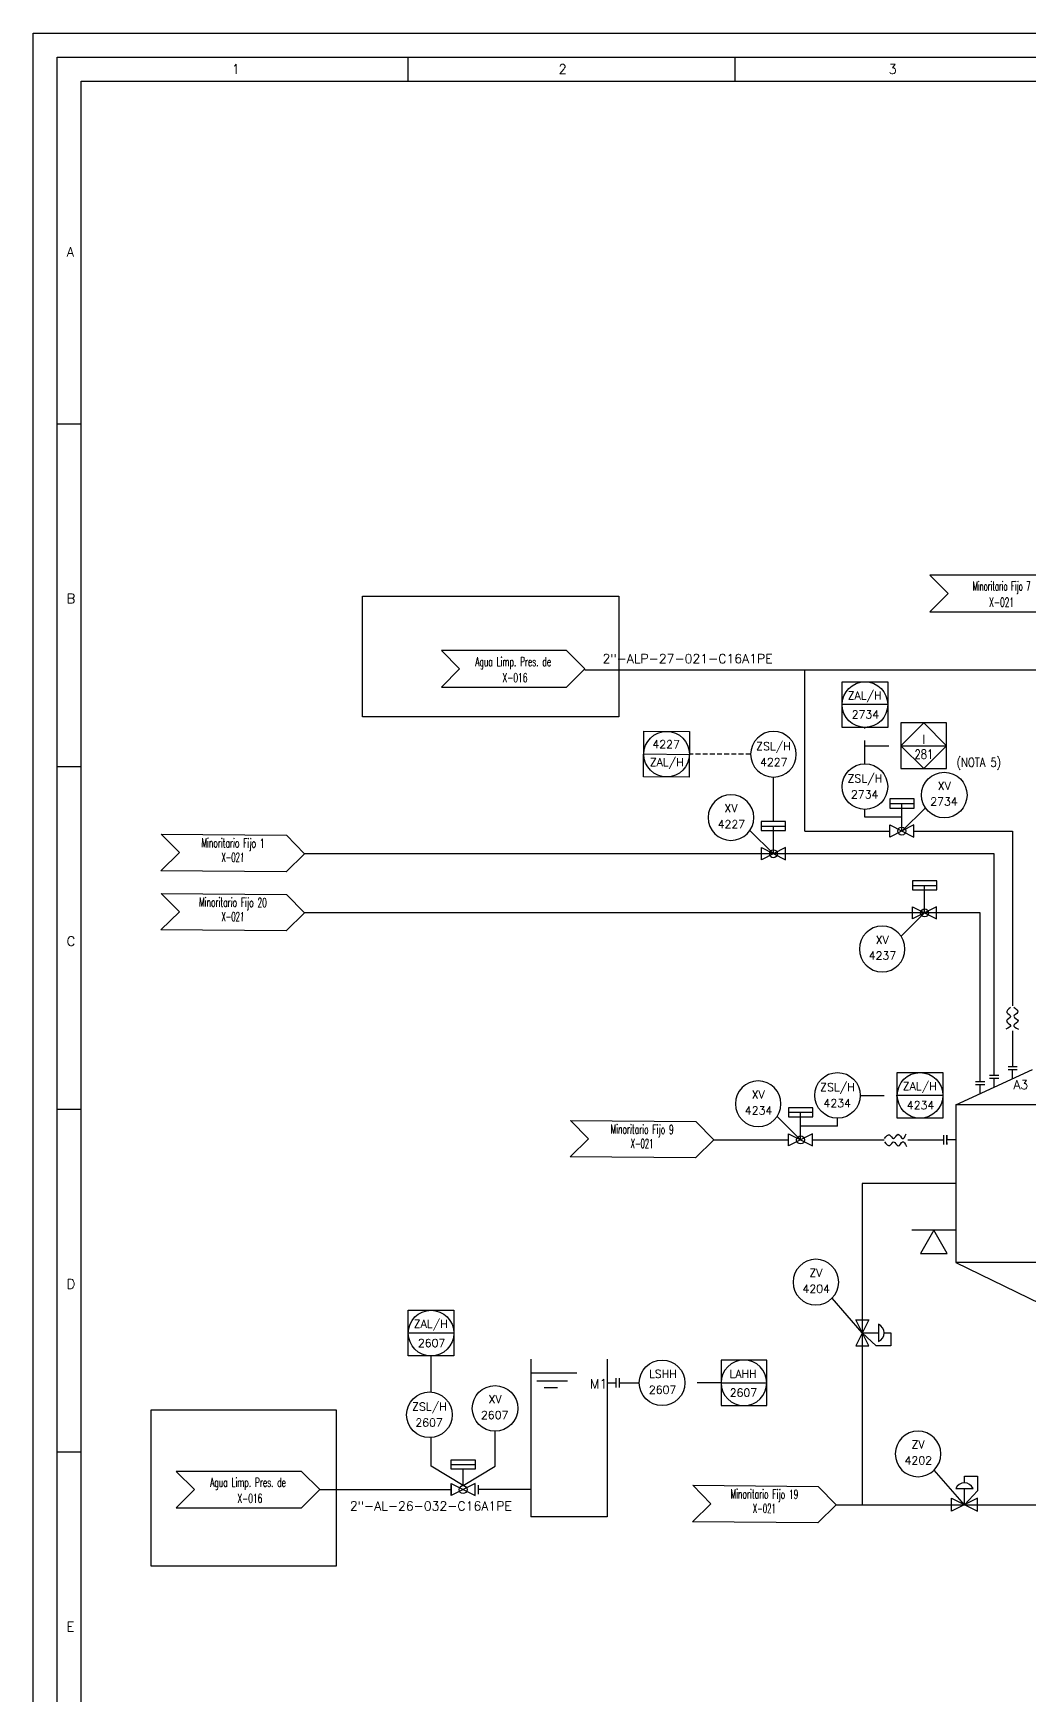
# Model space of a CAD drawing. Header units: millimetres. Extents: x 19 to 439, y 15 to 312.
# Drawn here: x 18.7 to 122.9, y 138.1 to 311.9 of the extents above; entities that cross this region are included whole.
import ezdxf
from ezdxf.enums import TextEntityAlignment as Align

# ---------------------------------------------------------------- set-up
doc = ezdxf.new("R2010")
doc.units = ezdxf.units.MM
doc.linetypes.add('TRAZOS', pattern=[0.75, 0.5, -0.25])
for name, color, linetype in [('CAJETIN', 1, 'Continuous'), ('CONEXION INTRUMENTOS', 1, 'Continuous'), ('EQUIPOS', 5, 'Continuous'), ('FORMATO', 7, 'Continuous'), ('INSTRUMENTOS', 1, 'Continuous'), ('TEX', 7, 'Continuous'), ('TEXTO-INSTRUMENTACION', 7, 'Continuous'), ('TEXTO-VALVULAS Y ACCESORIOS', 7, 'Continuous'), ('TUBERIA', 5, 'Continuous'), ('VALVULAS Y ACCESORIOS', 1, 'Continuous')]:
    doc.layers.add(name, color=color, linetype=linetype)
doc.styles.add('PY', font='ROMANS.shx')
doc.styles.add('PY1', font='ROMANS.shx', dxfattribs={"width": 0.8})
doc.styles.add('TXT', font='txt')
doc.linetypes.add('SEÑAL_MECANICA2', pattern='A,4.411183,["o",PY,S=4.130212,R=360,X=0,Y=-1.374288],0.588817,-0.374158,["",PY,S=2,R=360,X=0,Y=-0.688262],-2.183682', length=7.55784)

# ---------------------------------------------------------------- blocks, each defined once
blk = doc.blocks.new('MARCO-A1')
at = {"layer": 'FORMATO', "color": 5}
for p, q in [((78.42, 589), (78.42, 584)), ((146.83, 589), (146.83, 584)), ((5, 512.25), (10, 512.25)), ((5, 440.5), (10, 440.5)), ((5, 368.75), (10, 368.75)), ((5, 297), (10, 297))]:
    blk.add_line(p, q, dxfattribs=at)
at = {"layer": 'FORMATO', "color": 1}
blk.add_lwpolyline([(0, 594), (841, 594), (841, 0), (0, 0)], close=True, dxfattribs=at)
at = {"layer": 'FORMATO', "color": 5}
blk.add_lwpolyline([(5, 589), (836, 589), (836, 5), (5, 5)], close=True, dxfattribs=at)
at = {"layer": 'FORMATO', "color": 8, "linetype": 'Continuous'}
blk.add_lwpolyline([(10, 584), (831, 584), (831, 10), (10, 10)], close=True, dxfattribs=at)
at = {"layer": 'FORMATO', "color": 1, "style": 'PY'}
for s, p in [('1', (41.52, 585.5)), ('2', (109.93, 585.5)), ('3', (178.99, 585.5)), ('A', (7, 547.25)), ('B', (7, 474.67)), ('C', (7, 402.92)), ('D', (7, 331.17)), ('E', (7, 259.42))]:
    blk.add_text(s, height=2, dxfattribs=at).set_placement(p)
blk = doc.blocks.new('BANDERA DE FLUJO')
at = {"layer": 'TEX', "color": 1, "ltscale": 0.1, "flags": 128}
blk.add_lwpolyline([(-4, 4), (-31.46, 4), (-27.46, 0), (-31.46, -4), (-4, -4), (0, 0)], close=True, dxfattribs=at)
at = {"layer": 'TEX', "style": 'PY1', "width": 0.8}
for tag, p in [('ETIQUETA-LINEA-1', (-15.73, 0.61)), ('ETIQUETA-LINEA-2', (-15.73, -2.91))]:
    blk.add_attdef(tag, text='', height=2, dxfattribs=at).set_placement(p, align=Align.CENTER)
blk = doc.blocks.new('VALV GLOB-V')
at = {"layer": 'INSTRUMENTOS', "color": 1, "flags": 128}
blk.add_lwpolyline([(5.7, -1.43), (5.7, 1.43), (0, -1.43), (0, 1.43)], close=True, dxfattribs=at)
at = {"layer": 'INSTRUMENTOS', "color": 1}
blk.add_circle((2.85, 0), 0.95, dxfattribs=at)
at = {"layer": 'INSTRUMENTOS', "color": 7, "linetype": 'SEÑAL_MECANICA2', "style": 'PY'}
blk.add_attdef('REF.', text='', height=2, dxfattribs=at).set_placement((3, -3.37), align=Align.MIDDLE)
blk = doc.blocks.new('SEÑAL CIR')
at = {"color": 1}
blk.add_circle((0, 5.7), 5.7, dxfattribs=at)
at = {"layer": 'INSTRUMENTOS', "linetype": 'Continuous', "style": 'PY', "flags": 4}
for p in [(0.18, 6.94), (0.13, 2.95)]:
    blk.add_attdef('---', text='', height=2, dxfattribs=at).set_placement(p, align=Align.CENTER)
blk = doc.blocks.new('SEÑAL CIRCU MARCO')
at = {"color": 1, "linetype": 'Continuous', "ltscale": 0.5}
blk.add_line((5.7, 5.7), (-5.7, 5.7), dxfattribs=at)
at = {"color": 1, "flags": 128}
blk.add_lwpolyline([(5.7, 0), (-5.7, 0), (-5.7, 11.4), (5.7, 11.4)], close=True, dxfattribs=at)
at = {"color": 1}
blk.add_circle((0, 5.7), 5.7, dxfattribs=at)
at = {"style": 'PY'}
for tag, p in [('XXX', (0.18, 7.98)), ('YYY', (0.13, 3.24))]:
    blk.add_attdef(tag, text='', height=2, dxfattribs=at).set_placement(p, align=Align.MIDDLE)
blk = doc.blocks.new('SECUENCIA PROGRAMADA EN SISTEMA DE CONTROL PLC')
at = {"layer": 'INSTRUMENTOS'}
blk.add_line((-5, 5), (5, 5), dxfattribs=at)
at = {"layer": 'INSTRUMENTOS', "flags": 128}
for points in [[(0, 0), (-5, 5), (0, 10), (5, 5)], [(-5, 0), (5, 0), (5, 10), (-5, 10)]]:
    blk.add_lwpolyline(points, close=True, dxfattribs=at)
at = {"layer": 'TEXTO-INSTRUMENTACION', "linetype": 'Continuous', "style": 'PY1', "width": 0.8}
for tag, p in [('XXX', (0.01, 6.43)), ('YYY', (0.01, 3.17))]:
    blk.add_attdef(tag, text='', height=2, dxfattribs=at).set_placement(p, align=Align.MIDDLE_CENTER)
blk = doc.blocks.new('VALV. AUTORREG. EN VAL')
at = {"layer": 'VALVULAS Y ACCESORIOS'}
blk.add_line((0.95, 3.55), (4.75, 3.55), dxfattribs=at)
at = {"layer": 'VALVULAS Y ACCESORIOS', "flags": 128}
blk.add_lwpolyline([(2.85, 4.81), (2.85, 6.27), (5.68, 6.27), (5.68, 3.03), (2.85, 0), (2.85, 3.55)], dxfattribs=at)
blk.add_lwpolyline([(5.7, -1.43), (5.7, 1.43), (0, -1.43), (0, 1.43)], close=True, dxfattribs=at)
at = {"layer": 'VALVULAS Y ACCESORIOS'}
blk.add_arc((2.85, 2.74), 2.06, 22.9957, 157.0043, dxfattribs=at)
at = {"layer": 'TEXTO-VALVULAS Y ACCESORIOS', "linetype": 'Continuous', "style": 'PY1', "width": 0.8}
blk.add_attdef('REF.', text='', height=2, dxfattribs=at).set_placement((3.12, -3.07), align=Align.MIDDLE)

msp = doc.modelspace()

# ---------------------------------------------------------------- linework, layer by layer
at = {"color": 1, "linetype": 'TRAZOS'}
for p, q in [((93.7, 236.54), (87.3, 236.54)), ((114.2, 196.71), (114.2, 195.76))]:
    msp.add_line(p, q, dxfattribs=at)
at = {"color": 1}
for p, q in [((109.51, 228.52), (111.98, 230.94)), ((96.09, 226.15), (93.62, 228.58)), ((121.09, 228.52), (121.09, 210.24)), ((111.88, 219.96), (109.42, 217.53)), ((121.09, 207.63), (121.09, 203.9)), ((98.93, 196.23), (96.46, 198.66)), ((110.15, 196.24), (113.88, 196.24)), ((79.98, 170.83), (82.07, 170.83))]:
    msp.add_line(p, q, dxfattribs=at)
for p, q in [((115.15, 186.79), (110.55, 186.79)), ((70.74, 171.87), (75.55, 171.87)), ((71.35, 171.05), (74.56, 171.05)), ((72.14, 170.33), (73.53, 170.33))]:
    msp.add_line(p, q)
at = {"color": 2}
for points in [[(53.15, 253.06), (79.92, 253.06), (79.92, 240.46), (53.15, 240.46)], [(31.06, 167.99), (50.38, 167.99), (50.38, 151.67), (31.06, 151.67)]]:
    msp.add_lwpolyline(points, close=True, dxfattribs=at)
msp.add_lwpolyline([(114.26, 184.34), (112.85, 186.79), (111.44, 184.34)], close=True)
for points in [[(120.88, 210.08), (120.49, 209.53), (120.88, 209.14), (120.44, 208.64), (120.88, 208.2), (120.39, 207.8)], [(121.21, 210.1), (121.61, 209.55), (121.21, 209.16), (121.66, 208.66), (121.21, 208.22), (121.71, 207.82)], [(107.69, 196.36), (108.23, 196.76), (108.63, 196.36), (109.12, 196.81), (109.57, 196.36), (109.96, 196.86)], [(107.71, 196.03), (108.25, 195.64), (108.65, 196.03), (109.14, 195.59), (109.59, 196.03), (109.98, 195.54)]]:
    msp.add_spline(points, degree=3, dxfattribs=at)
at = {"layer": 'CAJETIN', "color": 1, "linetype": 'TRAZOS', "ltscale": 5}
for p, q in [((105.65, 235.5), (105.65, 239.35)), ((105.65, 237.43), (109.42, 237.43)), ((105.17, 200.88), (109.03, 200.88)), ((90.61, 170.83), (86.83, 170.83))]:
    msp.add_line(p, q, dxfattribs=at)
at = {"layer": 'CONEXION INTRUMENTOS', "linetype": 'Continuous'}
for p, q in [((99.36, 228.52), (99.36, 245.39)), ((96.09, 229.51), (96.09, 234.16)), ((105.65, 229.96), (105.65, 230.78)), ((109.51, 229.96), (105.65, 229.96)), ((99.36, 228.52), (108.25, 228.52)), ((110.76, 228.52), (121.09, 228.52)), ((102.78, 197.67), (102.78, 198.5)), ((102.78, 197.67), (98.93, 197.67)), ((89.85, 196.23), (97.67, 196.23)), ((100.18, 196.23), (107.66, 196.23)), ((105.37, 176.04), (102.21, 179.67)), ((116.05, 158.08), (112.88, 161.71)), ((102.64, 158.08), (105.37, 158.08))]:
    msp.add_line(p, q, dxfattribs=at)
for points in [[(51.78, 226.15), (47.09, 226.15)], [(119.15, 203.01), (119.15, 226.15), (51.78, 226.15)], [(51.78, 219.96), (47.09, 219.96)], [(117.69, 202.33), (117.69, 219.96), (51.78, 219.96)], [(115.15, 191.66), (105.37, 191.66), (105.37, 158.08), (175.07, 158.08), (175.07, 177.82)]]:
    msp.add_lwpolyline(points, dxfattribs=at)
at = {"layer": 'EQUIPOS'}
for p, q in [((115.15, 199.9), (123.16, 203.59)), ((139.18, 199.9), (115.15, 199.9)), ((115.15, 199.9), (115.15, 183.41)), ((139.18, 183.41), (115.15, 183.41)), ((115.15, 183.41), (126.54, 177.87)), ((70.74, 173.31), (70.74, 156.83)), ((78.71, 173.31), (78.71, 156.83)), ((78.71, 156.83), (70.74, 156.83))]:
    msp.add_line(p, q, dxfattribs=at)
at = {"layer": 'TUBERIA', "color": 1, "linetype": 'Continuous'}
for p, q in [((76.38, 245.39), (178, 245.39)), ((60.3, 169.87), (60.3, 173.64)), ((66.99, 162.11), (66.99, 165.77)), ((60.31, 162.11), (60.31, 165.11)), ((63.65, 160.08), (60.31, 162.11)), ((62.39, 162.3), (64.9, 162.3)), ((63.65, 160.08), (66.99, 162.11)), ((63.65, 160.08), (63.65, 161.8)), ((62.39, 160.14), (62.39, 159.19)), ((65.22, 160.14), (65.22, 159.19)), ((48.67, 159.66), (62.39, 159.66)), ((70.74, 159.66), (65.22, 159.66))]:
    msp.add_line(p, q, dxfattribs=at)
at = {"layer": 'TUBERIA', "linetype": 'Continuous'}
for p, q in [((121.09, 202.64), (121.09, 203.58)), ((117.69, 201.07), (117.69, 202.02)), ((119.15, 201.75), (119.15, 202.69)), ((115.15, 196.24), (114.2, 196.24)), ((78.71, 170.83), (79.66, 170.83))]:
    msp.add_line(p, q, dxfattribs=at)
at = {"layer": 'TUBERIA', "color": 1, "linetype": 'Continuous'}
msp.add_lwpolyline([(62.39, 161.8), (62.39, 162.79), (64.9, 162.79), (64.9, 161.8)], close=True, dxfattribs=at)
at = {"layer": 'VALVULAS Y ACCESORIOS'}
for p, q in [((108.24, 231.4), (110.78, 231.4)), ((109.51, 228.52), (109.51, 231.4)), ((94.81, 229.04), (97.36, 229.04)), ((96.09, 226.15), (96.09, 229.04)), ((110.61, 222.84), (113.16, 222.84)), ((111.88, 219.96), (111.88, 222.84)), ((97.66, 199.11), (100.2, 199.11)), ((98.93, 196.23), (98.93, 199.11))]:
    msp.add_line(p, q, dxfattribs=at)
at = {"layer": 'VALVULAS Y ACCESORIOS', "ltscale": 0.1}
for p, q in [((120.61, 203.9), (121.56, 203.9)), ((120.61, 203.9), (121.56, 203.9)), ((120.61, 203.58), (121.56, 203.58)), ((117.21, 202.33), (118.17, 202.33)), ((117.21, 202.33), (118.17, 202.33)), ((117.21, 202.02), (118.17, 202.02)), ((118.68, 203.01), (119.63, 203.01)), ((118.68, 203.01), (119.63, 203.01)), ((118.68, 202.69), (119.63, 202.69)), ((113.88, 195.76), (113.88, 196.71)), ((114.2, 195.76), (114.2, 196.71)), ((79.66, 170.35), (79.66, 171.3)), ((79.98, 170.35), (79.98, 171.3))]:
    msp.add_line(p, q, dxfattribs=at)
at = {"layer": 'VALVULAS Y ACCESORIOS', "flags": 128}
for points in [[(108.24, 231.88), (108.24, 230.92), (110.78, 230.92), (110.78, 231.88)], [(94.81, 229.51), (94.81, 228.56), (97.36, 228.56), (97.36, 229.51)], [(110.61, 223.31), (110.61, 222.36), (113.16, 222.36), (113.16, 223.31)], [(97.66, 199.59), (97.66, 198.64), (100.2, 198.64), (100.2, 199.59)]]:
    msp.add_lwpolyline(points, close=True, dxfattribs=at)

# ---------------------------------------------------------------- block references
at = {"xscale": 0.499409123998651, "yscale": 0.499409123998651, "zscale": 0.499409123998651}
msp.add_blockref('MARCO-A1', (18.72, 15.28), dxfattribs=at)
ref = msp.add_blockref('BANDERA DE FLUJO', (127.44, 253.36), dxfattribs=dict(xscale=0.4768831266174857, yscale=0.4768831266174857, zscale=0.4768831266174857))
ref.add_attrib('ETIQUETA-LINEA-1', 'Minoritario Fijo 7', dxfattribs={"layer": 'TEX', "height": 0.9538, "style": 'PY1', "width": 0.55}).set_placement((119.94, 253.65), align=Align.CENTER)
ref.add_attrib('ETIQUETA-LINEA-2', 'X-021', dxfattribs={"layer": 'TEX', "height": 0.954, "style": 'PY1', "width": 0.6}).set_placement((119.94, 251.97), align=Align.CENTER)
ref = msp.add_blockref('BANDERA DE FLUJO', (76.38, 245.47), dxfattribs=dict(xscale=0.4768831266174857, yscale=0.4768831266174857, zscale=0.4768831266174857))
ref.add_attrib('ETIQUETA-LINEA-1', 'Agua Limp. Pres. de', dxfattribs={"layer": 'TEX', "height": 0.9538, "style": 'PY1', "width": 0.6}).set_placement((68.88, 245.76), align=Align.CENTER)
ref.add_attrib('ETIQUETA-LINEA-2', ' X-016', dxfattribs={"layer": 'TEX', "height": 0.954, "style": 'PY1', "width": 0.6}).set_placement((68.88, 244.08), align=Align.CENTER)
ref = msp.add_blockref('SEÑAL CIRCU MARCO', (105.65, 239.35), dxfattribs=dict(xscale=0.4182741903562706, yscale=0.4182741903562706, zscale=0.4182741903562706))
ref.add_attrib('XXX', 'ZAL/H', dxfattribs={"height": 0.837, "style": 'PY'}).set_placement((105.62, 242.63), align=Align.MIDDLE)
ref.add_attrib('YYY', '2734', dxfattribs={"height": 0.837, "style": 'PY'}).set_placement((105.7, 240.71), align=Align.MIDDLE)
at = {"color": 1, "linetype": 'TRAZOS'}
ref = msp.add_blockref('SEÑAL CIRCU MARCO', (84.94, 238.94), dxfattribs=dict(at, xscale=0.4182741903562705, yscale=0.4182741903562705, zscale=0.4182741903562705, rotation=179.5321341912135))
ref.add_attrib('XXX', 'ZAL/H', dxfattribs={"color": 2, "height": 0.837, "rotation": 359.5321, "style": 'PY'}).set_placement((84.94, 235.66), align=Align.MIDDLE)
ref.add_attrib('YYY', '4227', dxfattribs={"color": 2, "height": 0.837, "rotation": 359.5321, "style": 'PY'}).set_placement((84.87, 237.59), align=Align.MIDDLE)
ref = msp.add_blockref('SEÑAL CIR', (96.09, 234.16), dxfattribs=dict(at, xscale=-0.4182741903562706, yscale=0.4182741903561622, zscale=0.4182741903561967))
ref.add_attrib('---', 'ZSL/H', dxfattribs={"layer": 'INSTRUMENTOS', "color": 2, "linetype": 'Continuous', "height": 0.837, "style": 'PY'}).set_placement((96.09, 236.97), align=Align.CENTER)
ref.add_attrib('---', '4227', dxfattribs={"layer": 'INSTRUMENTOS', "color": 2, "linetype": 'Continuous', "height": 0.837, "style": 'PY'}).set_placement((96.12, 235.3), align=Align.CENTER)
ref = msp.add_blockref('SECUENCIA PROGRAMADA EN SISTEMA DE CONTROL PLC', (111.8, 235.04), dxfattribs=dict(xscale=0.4774027370117956, yscale=0.4774027370117956, zscale=0.4774027370117956))
ref.add_attrib('XXX', 'I', dxfattribs={"layer": 'TEXTO-INSTRUMENTACION', "linetype": 'Continuous', "height": 0.955, "style": 'TXT'}).set_placement((111.81, 238.11), align=Align.MIDDLE_CENTER)
ref.add_attrib('YYY', '281', dxfattribs={"layer": 'TEXTO-INSTRUMENTACION', "linetype": 'Continuous', "height": 0.955, "style": 'PY1', "width": 0.8}).set_placement((111.81, 236.55), align=Align.MIDDLE_CENTER)
at = {"linetype": 'Continuous'}
ref = msp.add_blockref('SEÑAL CIR', (105.65, 230.78), dxfattribs=dict(at, xscale=0.4182741903562706, yscale=0.4182741903562706, zscale=0.4182741903562706))
ref.add_attrib('---', 'ZSL/H', dxfattribs={"layer": 'INSTRUMENTOS', "color": 7, "linetype": 'Continuous', "height": 0.837, "style": 'PY'}).set_placement((105.65, 233.6), align=Align.CENTER)
ref.add_attrib('---', '2734', dxfattribs={"layer": 'INSTRUMENTOS', "color": 7, "linetype": 'Continuous', "height": 0.837, "style": 'PY'}).set_placement((105.62, 231.93), align=Align.CENTER)
ref = msp.add_blockref('SEÑAL CIR', (113.94, 229.9), dxfattribs=dict(at, xscale=0.4182741903562706, yscale=0.4182741903562706, zscale=0.4182741903562706))
ref.add_attrib('---', 'XV', dxfattribs={"layer": 'INSTRUMENTOS', "color": 7, "linetype": 'Continuous', "height": 0.837, "style": 'PY'}).set_placement((113.94, 232.84), align=Align.CENTER)
ref.add_attrib('---', '2734', dxfattribs={"layer": 'INSTRUMENTOS', "color": 7, "linetype": 'Continuous', "height": 0.837, "style": 'PY'}).set_placement((113.91, 231.18), align=Align.CENTER)
ref = msp.add_blockref('SEÑAL CIR', (91.65, 227.54), dxfattribs=dict(at, xscale=-0.4182741903562706, yscale=0.4182741903561622, zscale=0.4182741903561967))
ref.add_attrib('---', 'XV', dxfattribs={"layer": 'INSTRUMENTOS', "color": 7, "linetype": 'Continuous', "height": 0.837, "style": 'PY'}).set_placement((91.65, 230.48), align=Align.CENTER)
ref.add_attrib('---', '4227', dxfattribs={"layer": 'INSTRUMENTOS', "color": 7, "linetype": 'Continuous', "height": 0.837, "style": 'PY'}).set_placement((91.69, 228.81), align=Align.CENTER)
at = {"color": 1, "linetype": 'TRAZOS'}
ref = msp.add_blockref('BANDERA DE FLUJO', (47.09, 226.15), dxfattribs=dict(at, xscale=-0.4768831266174857, yscale=0.4768831266174857, zscale=0.4768831266174857, rotation=179.5321341912154))
ref.add_attrib('ETIQUETA-LINEA-1', 'X-021', dxfattribs={"layer": 'TEX', "height": 0.954, "rotation": 359.5321, "style": 'PY1', "width": 0.55}).set_placement((39.58, 225.29), align=Align.CENTER)
ref.add_attrib('ETIQUETA-LINEA-2', 'Minoritario Fijo 1', dxfattribs={"layer": 'TEX', "height": 0.9538, "rotation": 359.5321, "style": 'PY1', "width": 0.6}).set_placement((39.59, 226.79), align=Align.CENTER)
at = {"linetype": 'Continuous'}
for name, p, xscale, yscale, zscale in [('VALV GLOB-V', (108.25, 228.52), 0.4402886214275962, 0.4402886214275962, 0.4402886214275962), ('VALV GLOB-V', (94.83, 226.15), 0.4402886214275962, 0.4402886214275962, 0.4402886214275962), ('VALV GLOB-V', (110.63, 219.96), 0.4402886214275962, 0.4402886214275962, 0.4402886214275962), ('VALV GLOB-V', (97.67, 196.23), 0.4402886214275962, 0.4402886214275962, 0.4402886214275962), ('VALV. AUTORREG. EN VAL', (114.69, 158.08), 0.4768831266174857, 0.4768831266174857, 0.4768831266174857)]:
    msp.add_blockref(name, p, dxfattribs=dict(at, xscale=xscale, yscale=yscale, zscale=zscale))
at = {"color": 1, "linetype": 'TRAZOS'}
ref = msp.add_blockref('BANDERA DE FLUJO', (47.09, 219.96), dxfattribs=dict(at, xscale=-0.4768831266174857, yscale=0.4768831266174857, zscale=0.4768831266174857, rotation=179.5321341912154))
ref.add_attrib('ETIQUETA-LINEA-1', 'X-021', dxfattribs={"layer": 'TEX', "height": 0.954, "rotation": 359.5321, "style": 'PY1', "width": 0.55}).set_placement((39.58, 219.09), align=Align.CENTER)
ref.add_attrib('ETIQUETA-LINEA-2', 'Minoritario Fijo 20', dxfattribs={"layer": 'TEX', "height": 0.9538, "rotation": 359.5321, "style": 'PY1', "width": 0.6}).set_placement((39.59, 220.59), align=Align.CENTER)
at = {"linetype": 'Continuous'}
ref = msp.add_blockref('SEÑAL CIR', (107.45, 213.8), dxfattribs=dict(at, xscale=-0.4182741903562706, yscale=0.4182741903562706, zscale=0.4182741903562706))
ref.add_attrib('---', 'XV', dxfattribs={"layer": 'INSTRUMENTOS', "color": 7, "linetype": 'Continuous', "height": 0.837, "style": 'PY'}).set_placement((107.45, 216.74), align=Align.CENTER)
ref.add_attrib('---', '4237', dxfattribs={"layer": 'INSTRUMENTOS', "color": 7, "linetype": 'Continuous', "height": 0.837, "style": 'PY'}).set_placement((107.48, 215.07), align=Align.CENTER)
ref = msp.add_blockref('SEÑAL CIR', (94.49, 197.62), dxfattribs=dict(at, xscale=-0.4182741903562706, yscale=0.4182741903561622, zscale=0.4182741903561967))
ref.add_attrib('---', 'XV', dxfattribs={"layer": 'INSTRUMENTOS', "color": 7, "linetype": 'Continuous', "height": 0.837, "style": 'PY'}).set_placement((94.49, 200.55), align=Align.CENTER)
ref.add_attrib('---', '4234', dxfattribs={"layer": 'INSTRUMENTOS', "color": 7, "linetype": 'Continuous', "height": 0.837, "style": 'PY'}).set_placement((94.53, 198.89), align=Align.CENTER)
ref = msp.add_blockref('SEÑAL CIR', (102.78, 198.5), dxfattribs=dict(at, xscale=0.4182741903562706, yscale=0.4182741903562706, zscale=0.4182741903562706))
ref.add_attrib('---', 'ZSL/H', dxfattribs={"layer": 'INSTRUMENTOS', "color": 7, "linetype": 'Continuous', "height": 0.837, "style": 'PY'}).set_placement((102.78, 201.32), align=Align.CENTER)
ref.add_attrib('---', '4234', dxfattribs={"layer": 'INSTRUMENTOS', "color": 7, "linetype": 'Continuous', "height": 0.837, "style": 'PY'}).set_placement((102.75, 199.65), align=Align.CENTER)
ref = msp.add_blockref('SEÑAL CIRCU MARCO', (111.41, 198.5), dxfattribs=dict(xscale=0.4182741903562706, yscale=0.4182741903562706, zscale=0.4182741903562706))
ref.add_attrib('XXX', 'ZAL/H', dxfattribs={"height": 0.837, "style": 'PY'}).set_placement((111.38, 201.78), align=Align.MIDDLE)
ref.add_attrib('YYY', '4234', dxfattribs={"height": 0.837, "style": 'PY'}).set_placement((111.46, 199.85), align=Align.MIDDLE)
at = {"color": 1, "linetype": 'TRAZOS'}
ref = msp.add_blockref('BANDERA DE FLUJO', (89.85, 196.23), dxfattribs=dict(at, xscale=-0.4768831266174857, yscale=0.4768831266174857, zscale=0.4768831266174857, rotation=179.5321341912154))
ref.add_attrib('ETIQUETA-LINEA-1', 'X-021', dxfattribs={"layer": 'TEX', "height": 0.954, "rotation": 359.5321, "style": 'PY1', "width": 0.55}).set_placement((82.35, 195.37), align=Align.CENTER)
ref.add_attrib('ETIQUETA-LINEA-2', 'Minoritario Fijo 9', dxfattribs={"layer": 'TEX', "height": 0.9538, "rotation": 359.5321, "style": 'PY1', "width": 0.6}).set_placement((82.36, 196.86), align=Align.CENTER)
at = {"linetype": 'Continuous'}
ref = msp.add_blockref('SEÑAL CIR', (100.52, 178.97), dxfattribs=dict(at, xscale=-0.4182741903562706, yscale=0.4182741903561622, zscale=0.4182741903561967))
ref.add_attrib('---', 'ZV', dxfattribs={"layer": 'INSTRUMENTOS', "color": 2, "linetype": 'Continuous', "height": 0.837, "style": 'PY'}).set_placement((100.52, 181.91), align=Align.CENTER)
ref.add_attrib('---', '4204', dxfattribs={"layer": 'INSTRUMENTOS', "color": 2, "linetype": 'Continuous', "height": 0.837, "style": 'PY'}).set_placement((100.56, 180.24), align=Align.CENTER)
at = {"linetype": 'Continuous', "xscale": 0.4768831266174857, "yscale": 0.4768831266174857, "zscale": 0.4768831266174857, "rotation": 270}
msp.add_blockref('VALV. AUTORREG. EN VAL', (105.37, 177.4), dxfattribs=at)
at = {"linetype": 'Continuous'}
ref = msp.add_blockref('SEÑAL CIR', (84.45, 168.44), dxfattribs=dict(at, xscale=0.4182741903561622, yscale=0.4182741903561622, zscale=0.4182741903561622))
ref.add_attrib('---', 'LSHH', dxfattribs={"layer": 'INSTRUMENTOS', "color": 7, "linetype": 'Continuous', "height": 0.837, "style": 'PY'}).set_placement((84.53, 171.34), align=Align.CENTER)
ref.add_attrib('---', '2607', dxfattribs={"layer": 'INSTRUMENTOS', "color": 7, "linetype": 'Continuous', "height": 0.837, "style": 'PY'}).set_placement((84.5, 169.68), align=Align.CENTER)
ref = msp.add_blockref('SEÑAL CIRCU MARCO', (93, 168.44), dxfattribs=dict(xscale=-0.4186024831818341, yscale=0.4186024831817256, zscale=0.4186024831817918))
ref.add_attrib('XXX', 'LAHH', dxfattribs={"height": 0.837, "style": 'PY'}).set_placement((92.92, 171.78), align=Align.MIDDLE)
ref.add_attrib('YYY', '2607', dxfattribs={"height": 0.837, "style": 'PY'}).set_placement((92.95, 169.8), align=Align.MIDDLE)
ref = msp.add_blockref('SEÑAL CIR', (111.2, 161.01), dxfattribs=dict(at, xscale=-0.4182741903562706, yscale=0.4182741903561622, zscale=0.4182741903561967))
ref.add_attrib('---', 'ZV', dxfattribs={"layer": 'INSTRUMENTOS', "color": 2, "linetype": 'Continuous', "height": 0.837, "style": 'PY'}).set_placement((111.2, 163.95), align=Align.CENTER)
ref.add_attrib('---', '4202', dxfattribs={"layer": 'INSTRUMENTOS', "color": 2, "linetype": 'Continuous', "height": 0.837, "style": 'PY'}).set_placement((111.23, 162.29), align=Align.CENTER)
ref = msp.add_blockref('BANDERA DE FLUJO', (48.67, 159.66), dxfattribs=dict(xscale=0.4768831266174857, yscale=0.4768831266174857, zscale=0.4768831266174857))
ref.add_attrib('ETIQUETA-LINEA-1', 'Agua Limp. Pres. de', dxfattribs={"layer": 'TEX', "height": 0.9538, "style": 'PY1', "width": 0.6}).set_placement((41.17, 159.95), align=Align.CENTER)
ref.add_attrib('ETIQUETA-LINEA-2', ' X-016', dxfattribs={"layer": 'TEX', "height": 0.954, "style": 'PY1', "width": 0.6}).set_placement((41.17, 158.27), align=Align.CENTER)
at = {"color": 1, "linetype": 'TRAZOS'}
ref = msp.add_blockref('BANDERA DE FLUJO', (102.64, 158.08), dxfattribs=dict(at, xscale=-0.4768831266174857, yscale=0.4768831266174857, zscale=0.4768831266174857, rotation=179.5321341912154))
ref.add_attrib('ETIQUETA-LINEA-1', 'X-021', dxfattribs={"layer": 'TEX', "height": 0.954, "rotation": 359.5321, "style": 'PY1', "width": 0.55}).set_placement((95.13, 157.22), align=Align.CENTER)
ref.add_attrib('ETIQUETA-LINEA-2', 'Minoritario Fijo 19', dxfattribs={"layer": 'TEX', "height": 0.9538, "rotation": 359.5321, "style": 'PY1', "width": 0.6}).set_placement((95.14, 158.72), align=Align.CENTER)
at = {"layer": 'TUBERIA', "color": 1, "linetype": 'Continuous'}
ref = msp.add_blockref('SEÑAL CIRCU MARCO', (60.3, 173.64), dxfattribs=dict(at, xscale=0.4182741903562706, yscale=0.4182741903562706, zscale=0.4182741903562706))
ref.add_attrib('XXX', 'ZAL/H', dxfattribs={"layer": '0', "color": 2, "height": 0.837, "style": 'PY'}).set_placement((60.27, 176.92), align=Align.MIDDLE)
ref.add_attrib('YYY', '2607', dxfattribs={"layer": '0', "color": 2, "height": 0.837, "style": 'PY'}).set_placement((60.36, 174.99), align=Align.MIDDLE)
ref = msp.add_blockref('SEÑAL CIR', (66.99, 165.77), dxfattribs=dict(at, xscale=0.4182741903562706, yscale=0.4182741903562706, zscale=0.4182741903562706))
ref.add_attrib('---', 'XV', dxfattribs={"layer": 'INSTRUMENTOS', "color": 2, "linetype": 'Continuous', "height": 0.837, "style": 'PY'}).set_placement((66.99, 168.71), align=Align.CENTER)
ref.add_attrib('---', '2607', dxfattribs={"layer": 'INSTRUMENTOS', "color": 2, "linetype": 'Continuous', "height": 0.837, "style": 'PY'}).set_placement((66.95, 167.04), align=Align.CENTER)
ref = msp.add_blockref('SEÑAL CIR', (60.13, 165.1), dxfattribs=dict(at, xscale=0.4182741903562706, yscale=0.4182741903562706, zscale=0.4182741903562706))
ref.add_attrib('---', 'ZSL/H', dxfattribs={"layer": 'INSTRUMENTOS', "color": 2, "linetype": 'Continuous', "height": 0.837, "style": 'PY'}).set_placement((60.13, 167.92), align=Align.CENTER)
ref.add_attrib('---', '2607', dxfattribs={"layer": 'INSTRUMENTOS', "color": 2, "linetype": 'Continuous', "height": 0.837, "style": 'PY'}).set_placement((60.09, 166.25), align=Align.CENTER)
at = {"layer": 'TUBERIA', "color": 1, "linetype": 'Continuous', "xscale": 0.440288621427542, "yscale": 0.440288621427542, "zscale": 0.440288621427542}
msp.add_blockref('VALV GLOB-V', (62.39, 159.66), dxfattribs=at)

# ---------------------------------------------------------------- texts
at = {"layer": 'TEX', "color": 7, "insert": (117.56, 235.54), "char_height": 0.954, "width": 13.6406, "attachment_point": 5, "style": 'PY1'}
msp.add_mtext('(NOTA 5)', dxfattribs=at)
at = {"layer": 'TEXTO-VALVULAS Y ACCESORIOS', "style": 'PY'}
for s, p in [('2"-ALP-27-021-C16A1PE', (87.11, 246.07)), ('2"-AL-26-032-C16A1PE', (60.28, 157.47))]:
    msp.add_text(s, height=0.9538, dxfattribs=at).set_placement(p, align=Align.CENTER)
at = {"layer": 'TEXTO-VALVULAS Y ACCESORIOS', "color": 7, "linetype": 'Continuous', "style": 'PY', "flags": 4}
for tag, p in [('A3', (121.94, 201.52)), ('M1', (77.82, 170.25))]:
    msp.add_attdef(tag, text='---', height=0.954, dxfattribs=at).set_placement(p, align=Align.CENTER)

doc.saveas('drawing.dxf')
